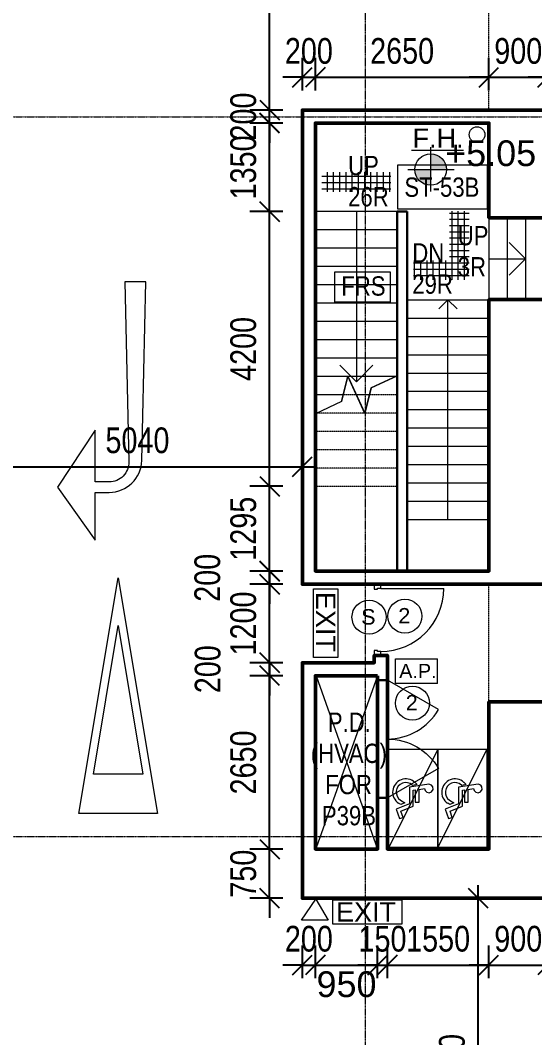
# Model space of a CAD drawing. Header units: millimetres. Extents: x -1578195 to 622687, y -255792 to 391308.
# Drawn here: x 86082 to 93941, y 160378 to 175929 of the extents above; entities that cross this region are included whole.
import ezdxf

# ---------------------------------------------------------------- set-up
doc = ezdxf.new("R2010")
doc.units = ezdxf.units.MM
doc.linetypes.add('Grid Line', pattern=[21, 12, -3, 3, -3])
doc.linetypes.add('Overhead', pattern=[1.8, 1.2, -0.6])
for name, color, linetype, lineweight in [('A-ANNO-DIMS', 7, 'Continuous', 9), ('A-ANNO-NOTE', 7, 'Continuous', 5), ('A-ANNO-NOTE-1', 7, 'Continuous', 20), ('A-DETL', 102, 'Continuous', 5), ('A-DETL-GENF', 7, 'Continuous', 5), ('A-DOOR', 7, 'Continuous', 5), ('A-DOOR-OPNG', 31, 'Continuous', 18), ('A-FLOR', 7, 'Continuous', 18), ('G-ANNO-DIMS', 111, 'Continuous', 5), ('G-ANNO-TEXT', 7, 'Continuous', 5), ('I-WALL', 7, 'Continuous', 9), ('OAP280_C', 210, 'Continuous', 50), ('S-GRID-1', 7, 'Grid Line', 5), ('S-STRS', 7, 'Continuous', 5), ('S-STRS-ANNO', 31, 'Continuous', 5), ('S-STRS-MBND', 7, 'Continuous', 5)]:
    doc.layers.add(name, color=color, linetype=linetype, lineweight=lineweight)
doc.styles.add('Arial', font='arial.ttf', dxfattribs={"height": 393.413174})
doc.styles.add('Arial Narrow_1', font='ARIALN.TTF', dxfattribs={"height": 294.984802})
doc.styles.add('Arial_1', font='arial.ttf', dxfattribs={"height": 1.475299})
doc.styles.add('Arial_11', font='arial.ttf', dxfattribs={"width": 0.8, "height": 12.5})
doc.styles.add('Arial_2', font='arial.ttf', dxfattribs={"height": 1.967066})
doc.styles.add('Arial_3', font='arial.ttf', dxfattribs={"height": 590.11976})
doc.styles.add('Arial_5', font='arial.ttf', dxfattribs={"height": 1.081886})
doc.styles.add('Arial_9', font='arial.ttf', dxfattribs={"height": 1.18024})
doc.dimstyles.new('Diagonal_-_2_0mm_Arial', dxfattribs={"dimscale": 304.8, "dimtxt": 500, "dimasz": 0.984252, "dimexe": 0.984252, "dimexo": 0.984252, "dimgap": 0.656168, "dimtad": 1, "dimdec": 0, "dimrnd": 5, "dimzin": 0, "dimdsep": 46, "dimtxsty": 'Arial_11', "dimblk1": 'OBLIQUE', "dimblk2": 'OBLIQUE', "dimsah": 1, "dimcen": 0.09, "dimdle": 0.656168, "dimadec": 0, "dimazin": 0, "dimtfac": 1, "dimtdec": 4, "dimtix": 1, "dimtmove": 0, "dimatfit": 3, "dimfxl": 1, "dimtvp": 1, "dimtolj": 1, "dimtzin": 0, "dimarcsym": 2})

# ---------------------------------------------------------------- blocks, each defined once
blk = doc.blocks.new('ARC_ANN_FIRE-RATING_two_ - none-909955-B1_F PLAN _2 OF 2_')
at = {"layer": 'A-ANNO-NOTE'}
blk.add_circle((0, 0), 1.3, dxfattribs=at)
at = {"layer": 'A-ANNO-NOTE', "insert": (-0.05, 0.62), "char_height": 1.18, "width": 1.0944, "attachment_point": 2, "line_spacing_factor": 0.938532, "style": 'Arial_9'}
blk.add_mtext('2', dxfattribs=at)
blk = doc.blocks.new('ARC_ANN_EXIT - ARC_ANN_EXIT-878429-B1_F PLAN _2 OF 2_')
at = {"layer": 'A-ANNO-NOTE'}
for p, q in [((-2.124, 0), (-2.124, 1.862)), ((-2.124, 1.862), (3.134, 1.862)), ((3.134, 1.862), (3.134, 0)), ((3.134, 0), (-2.124, 0))]:
    blk.add_line(p, q, dxfattribs=at)
at = {"layer": 'A-ANNO-NOTE', "insert": (0.406, 1.662), "char_height": 1.4753, "width": 5.454, "attachment_point": 2, "line_spacing_factor": 0.938532, "style": 'Arial_1'}
blk.add_mtext('EXIT', dxfattribs=at)
blk = doc.blocks.new('ARC_OPEN_O10 - 7000x6400mm-44473473-A3_B1_F')
at = {"layer": 'A-DOOR-OPNG', "linetype": 'Overhead', "lineweight": 5}
for p, q in [((-3500, 450), (3500, 450)), ((3500, -450), (-3500, -450))]:
    blk.add_line(p, q, dxfattribs=at)
blk = doc.blocks.new('ARC_DOOR_T10_SINGLE_BASIC - 900x2100mm-43282641-A3_B1_F')
at = {"layer": 'A-DOOR', "lineweight": 9}
for p, q in [((-469, 100), (-544, 100)), ((-544, 100), (-544, 0)), ((-544, 0), (-484, 0)), ((-484, 0), (-484, 53)), ((-484, 53), (-469, 53)), ((-469, 53), (-469, 100)), ((544, 100), (469, 100)), ((469, 100), (469, 53)), ((469, 53), (484, 53)), ((484, 53), (484, 0)), ((484, 0), (544, 0)), ((544, 0), (544, 100))]:
    blk.add_line(p, q, dxfattribs=at)
at = {"layer": 'A-DOOR'}
blk.add_line((481, 0), (481, -962), dxfattribs=at)
blk.add_arc((481, 0), 962, 180, 270, dxfattribs=at)
blk = doc.blocks.new('ARC_OPEN_O10 - 1800x2100mm-44735183-A3_B1_F')
at = {"layer": 'A-DETL', "linetype": 'Overhead'}
for p, q in [((-900, 450), (900, 450)), ((900, -450), (-900, -450))]:
    blk.add_line(p, q, dxfattribs=at)
blk = doc.blocks.new('ARC_ANN_SYMB_TRS - B-38408996-A3_B1_F')
at = {"layer": 'A-DETL-GENF'}
for p, q in [((-750, 750), (750, 750)), ((-750, 0), (-750, 750)), ((-750, 750), (750, 0)), ((-203, 654), (-219, 613)), ((-176, 673), (-203, 654)), ((-137, 676), (-176, 673)), ((-102, 653), (-137, 676)), ((-86, 615), (-102, 653)), ((750, 750), (750, 0)), ((-219, 613), (-173, 317)), ((-150, 544), (-120, 553)), ((-137, 461), (-150, 544)), ((-120, 553), (-93, 581)), ((-93, 581), (-86, 615)), ((-245, 395), (-210, 433)), ((-210, 433), (-198, 365)), ((-198, 365), (-204, 359)), ((-173, 317), (82, 317)), ((60, 461), (-137, 461)), ((-123, 374), (-128, 404)), ((-128, 404), (60, 404)), ((119, 374), (-123, 374)), ((60, 404), (60, 461)), ((82, 317), (164, 113)), ((196, 185), (119, 374)), ((28, 179), (71, 243)), ((71, 243), (95, 182)), ((95, 182), (73, 149)), ((164, 113), (309, 162)), ((291, 219), (196, 185)), ((309, 162), (291, 219)), ((750, 0), (-750, 0)), ((-750, 0), (750, 0)), ((-750, -750), (-750, 0)), ((-750, 0), (750, -750)), ((750, 0), (750, -750)), ((-203, -96), (-219, -137)), ((-219, -137), (-173, -433)), ((-176, -77), (-203, -96)), ((-137, -74), (-176, -77)), ((-102, -97), (-137, -74)), ((-86, -135), (-102, -97)), ((-93, -169), (-86, -135)), ((-150, -206), (-120, -197)), ((-137, -289), (-150, -206)), ((60, -289), (-137, -289)), ((-120, -197), (-93, -169)), ((60, -346), (60, -289)), ((-245, -355), (-210, -317)), ((-210, -317), (-198, -385)), ((-198, -385), (-204, -391)), ((-173, -433), (82, -433)), ((-123, -376), (-128, -346)), ((-128, -346), (60, -346)), ((119, -376), (-123, -376)), ((82, -433), (164, -637)), ((196, -565), (119, -376)), ((28, -571), (71, -507)), ((71, -507), (95, -568)), ((95, -568), (73, -601)), ((164, -637), (309, -588)), ((291, -531), (196, -565)), ((309, -588), (291, -531)), ((750, -750), (-750, -750))]:
    blk.add_line(p, q, dxfattribs=at)
for centre, radius in [((-95, 260), 202), ((-95, 260), 147), ((-95, -490), 202), ((-95, -490), 147)]:
    blk.add_arc(centre, radius, 137.8468, 326.5012, dxfattribs=at)
blk = doc.blocks.new('_Oblique')
at = {"color": 0, "linetype": 'ByBlock', "lineweight": -2}
blk.add_line((-0.5, -0.5), (0.5, 0.5), dxfattribs=at)
blk = doc.blocks.new('*D221')
at = {"layer": 'A-ANNO-DIMS', "color": 0, "lineweight": -2, "transparency": 16777216}
for p, q in [((90391, 174858), (90391, 175358)), ((90591, 174858), (90591, 175358)), ((90391, 175058), (90091, 175058)), ((90391, 175058), (90591, 175058)), ((90591, 175058), (90891, 175058))]:
    blk.add_line(p, q, dxfattribs=at)
at = {"layer": 'Defpoints', "color": 0, "transparency": 16777216}
for p in [(90591, 175058), (90391, 174558), (90591, 174558)]:
    blk.add_point(p, dxfattribs=at)
at = {"layer": 'A-ANNO-DIMS', "color": 0, "lineweight": -2, "transparency": 16777216, "xscale": 299.9999999999999, "yscale": 299.9999999999999, "zscale": 299.9999999999999}
blk.add_blockref('_Oblique', (90391, 175058), dxfattribs=at)
at = {"layer": 'A-ANNO-DIMS', "color": 0, "lineweight": -2, "transparency": 16777216, "xscale": 299.9999999999999, "yscale": 299.9999999999999, "zscale": 299.9999999999999, "rotation": 180}
blk.add_blockref('_Oblique', (90591, 175058), dxfattribs=at)
at = {"layer": 'A-ANNO-DIMS', "color": 0, "transparency": 16777216, "insert": (90491, 175459), "char_height": 12.5, "attachment_point": 5, "style": 'Arial_11'}
blk.add_mtext('\\A1;{\\H31.473x;200}', dxfattribs=at)
blk = doc.blocks.new('*D243')
at = {"layer": 'A-ANNO-DIMS', "color": 0, "lineweight": -2, "transparency": 16777216}
for p, q in [((90591, 174858), (90591, 175358)), ((93241, 174858), (93241, 175358)), ((90391, 175058), (93441, 175058))]:
    blk.add_line(p, q, dxfattribs=at)
at = {"layer": 'Defpoints', "color": 0, "transparency": 16777216}
for p in [(93241, 175058), (90591, 174558), (93241, 174558)]:
    blk.add_point(p, dxfattribs=at)
at = {"layer": 'A-ANNO-DIMS', "color": 0, "lineweight": -2, "transparency": 16777216, "xscale": 299.9999999999999, "yscale": 299.9999999999999, "zscale": 299.9999999999999, "rotation": 180}
blk.add_blockref('_Oblique', (90591, 175058), dxfattribs=at)
at = {"layer": 'A-ANNO-DIMS', "color": 0, "lineweight": -2, "transparency": 16777216, "xscale": 299.9999999999999, "yscale": 299.9999999999999, "zscale": 299.9999999999999}
blk.add_blockref('_Oblique', (93241, 175058), dxfattribs=at)
at = {"layer": 'A-ANNO-DIMS', "color": 0, "transparency": 16777216, "insert": (91916, 175459), "char_height": 12.5, "attachment_point": 5, "style": 'Arial_11'}
blk.add_mtext('\\A1;{\\H31.473x;2650}', dxfattribs=at)
blk = doc.blocks.new('*D244')
at = {"layer": 'A-ANNO-DIMS', "color": 0, "lineweight": -2, "transparency": 16777216}
for p, q in [((93241, 174858), (93241, 175358)), ((94141, 174858), (94141, 175358)), ((93241, 175058), (92941, 175058)), ((93241, 175058), (94141, 175058)), ((94141, 175058), (94441, 175058))]:
    blk.add_line(p, q, dxfattribs=at)
at = {"layer": 'Defpoints', "color": 0, "transparency": 16777216}
for p in [(94141, 175058), (93241, 174558), (94141, 174558)]:
    blk.add_point(p, dxfattribs=at)
at = {"layer": 'A-ANNO-DIMS', "color": 0, "lineweight": -2, "transparency": 16777216, "xscale": 299.9999999999999, "yscale": 299.9999999999999, "zscale": 299.9999999999999}
blk.add_blockref('_Oblique', (93241, 175058), dxfattribs=at)
at = {"layer": 'A-ANNO-DIMS', "color": 0, "lineweight": -2, "transparency": 16777216, "xscale": 299.9999999999999, "yscale": 299.9999999999999, "zscale": 299.9999999999999, "rotation": 180}
blk.add_blockref('_Oblique', (94141, 175058), dxfattribs=at)
at = {"layer": 'A-ANNO-DIMS', "color": 0, "transparency": 16777216, "insert": (93691, 175459), "char_height": 12.5, "attachment_point": 5, "style": 'Arial_11'}
blk.add_mtext('\\A1;{\\H31.473x;900}', dxfattribs=at)
blk = doc.blocks.new('*D245')
at = {"layer": 'A-ANNO-DIMS', "color": 0, "lineweight": -2, "transparency": 16777216}
for p, q in [((94141, 174858), (94141, 175358)), ((95391, 174858), (95391, 175358)), ((94141, 175058), (93841, 175058)), ((94141, 175058), (95391, 175058)), ((95391, 175058), (95691, 175058))]:
    blk.add_line(p, q, dxfattribs=at)
at = {"layer": 'Defpoints', "color": 0, "transparency": 16777216}
for p in [(95391, 175058), (94141, 174558), (95391, 174558)]:
    blk.add_point(p, dxfattribs=at)
at = {"layer": 'A-ANNO-DIMS', "color": 0, "lineweight": -2, "transparency": 16777216, "xscale": 299.9999999999999, "yscale": 299.9999999999999, "zscale": 299.9999999999999}
blk.add_blockref('_Oblique', (94141, 175058), dxfattribs=at)
at = {"layer": 'A-ANNO-DIMS', "color": 0, "lineweight": -2, "transparency": 16777216, "xscale": 299.9999999999999, "yscale": 299.9999999999999, "zscale": 299.9999999999999, "rotation": 180}
blk.add_blockref('_Oblique', (95391, 175058), dxfattribs=at)
at = {"layer": 'A-ANNO-DIMS', "color": 0, "transparency": 16777216, "insert": (94766, 175459), "char_height": 12.5, "attachment_point": 5, "style": 'Arial_11'}
blk.add_mtext('\\A1;{\\H31.473x;1250}', dxfattribs=at)
blk = doc.blocks.new('*D208')
at = {"layer": 'A-ANNO-DIMS', "color": 0, "lineweight": -2, "transparency": 16777216}
for p, q in [((90391, 161287), (90391, 161787)), ((90591, 161287), (90591, 161787)), ((90391, 161487), (90091, 161487)), ((90391, 161487), (90591, 161487)), ((90591, 161487), (90891, 161487))]:
    blk.add_line(p, q, dxfattribs=at)
at = {"layer": 'Defpoints', "color": 0, "transparency": 16777216}
for p in [(90591, 161487), (90391, 160987), (90591, 160987)]:
    blk.add_point(p, dxfattribs=at)
at = {"layer": 'A-ANNO-DIMS', "color": 0, "lineweight": -2, "transparency": 16777216, "xscale": 299.9999999999999, "yscale": 299.9999999999999, "zscale": 299.9999999999999}
blk.add_blockref('_Oblique', (90391, 161487), dxfattribs=at)
at = {"layer": 'A-ANNO-DIMS', "color": 0, "lineweight": -2, "transparency": 16777216, "xscale": 299.9999999999999, "yscale": 299.9999999999999, "zscale": 299.9999999999999, "rotation": 180}
blk.add_blockref('_Oblique', (90591, 161487), dxfattribs=at)
at = {"layer": 'A-ANNO-DIMS', "color": 0, "transparency": 16777216, "insert": (90491, 161888), "char_height": 12.5, "attachment_point": 5, "style": 'Arial_11'}
blk.add_mtext('\\A1;{\\H31.473x;200}', dxfattribs=at)
blk = doc.blocks.new('*D209')
at = {"layer": 'A-ANNO-DIMS', "color": 0, "lineweight": -2, "transparency": 16777216}
for p, q in [((90591, 161287), (90591, 161787)), ((91541, 161287), (91541, 161787)), ((90391, 161487), (91741, 161487))]:
    blk.add_line(p, q, dxfattribs=at)
at = {"layer": 'Defpoints', "color": 0, "transparency": 16777216}
for p in [(91541, 161487), (90591, 160987), (91541, 160987)]:
    blk.add_point(p, dxfattribs=at)
at = {"layer": 'A-ANNO-DIMS', "color": 0, "lineweight": -2, "transparency": 16777216, "xscale": 299.9999999999999, "yscale": 299.9999999999999, "zscale": 299.9999999999999, "rotation": 180}
blk.add_blockref('_Oblique', (90591, 161487), dxfattribs=at)
at = {"layer": 'A-ANNO-DIMS', "color": 0, "lineweight": -2, "transparency": 16777216, "xscale": 299.9999999999999, "yscale": 299.9999999999999, "zscale": 299.9999999999999}
blk.add_blockref('_Oblique', (91541, 161487), dxfattribs=at)
at = {"layer": 'A-ANNO-DIMS', "color": 0, "transparency": 16777216, "insert": (91066, 161193), "char_height": 393.4, "attachment_point": 5, "style": 'Arial'}
blk.add_mtext('\\A1;950', dxfattribs=at)
blk = doc.blocks.new('*D210')
at = {"layer": 'A-ANNO-DIMS', "color": 0, "lineweight": -2, "transparency": 16777216}
for p, q in [((91541, 161287), (91541, 161787)), ((91691, 161287), (91691, 161787)), ((91541, 161487), (91241, 161487)), ((91541, 161487), (91691, 161487)), ((91691, 161487), (91991, 161487))]:
    blk.add_line(p, q, dxfattribs=at)
at = {"layer": 'Defpoints', "color": 0, "transparency": 16777216}
for p in [(91691, 161487), (91541, 160987), (91691, 160987)]:
    blk.add_point(p, dxfattribs=at)
at = {"layer": 'A-ANNO-DIMS', "color": 0, "lineweight": -2, "transparency": 16777216, "xscale": 299.9999999999999, "yscale": 299.9999999999999, "zscale": 299.9999999999999}
blk.add_blockref('_Oblique', (91541, 161487), dxfattribs=at)
at = {"layer": 'A-ANNO-DIMS', "color": 0, "lineweight": -2, "transparency": 16777216, "xscale": 299.9999999999999, "yscale": 299.9999999999999, "zscale": 299.9999999999999, "rotation": 180}
blk.add_blockref('_Oblique', (91691, 161487), dxfattribs=at)
at = {"layer": 'A-ANNO-DIMS', "color": 0, "transparency": 16777216, "insert": (91616, 161888), "char_height": 12.5, "attachment_point": 5, "style": 'Arial_11'}
blk.add_mtext('\\A1;{\\H31.473x;150}', dxfattribs=at)
blk = doc.blocks.new('*D211')
at = {"layer": 'A-ANNO-DIMS', "color": 0, "lineweight": -2, "transparency": 16777216}
for p, q in [((91691, 161287), (91691, 161787)), ((93241, 161287), (93241, 161787)), ((91491, 161487), (93441, 161487))]:
    blk.add_line(p, q, dxfattribs=at)
at = {"layer": 'Defpoints', "color": 0, "transparency": 16777216}
for p in [(93241, 161487), (91691, 160987), (93241, 160987)]:
    blk.add_point(p, dxfattribs=at)
at = {"layer": 'A-ANNO-DIMS', "color": 0, "lineweight": -2, "transparency": 16777216, "xscale": 299.9999999999999, "yscale": 299.9999999999999, "zscale": 299.9999999999999, "rotation": 180}
blk.add_blockref('_Oblique', (91691, 161487), dxfattribs=at)
at = {"layer": 'A-ANNO-DIMS', "color": 0, "lineweight": -2, "transparency": 16777216, "xscale": 299.9999999999999, "yscale": 299.9999999999999, "zscale": 299.9999999999999}
blk.add_blockref('_Oblique', (93241, 161487), dxfattribs=at)
at = {"layer": 'A-ANNO-DIMS', "color": 0, "transparency": 16777216, "insert": (92466, 161888), "char_height": 12.5, "attachment_point": 5, "style": 'Arial_11'}
blk.add_mtext('\\A1;{\\H31.473x;1550}', dxfattribs=at)
blk = doc.blocks.new('*D212')
at = {"layer": 'A-ANNO-DIMS', "color": 0, "lineweight": -2, "transparency": 16777216}
for p, q in [((93241, 161287), (93241, 161787)), ((94141, 161287), (94141, 161787)), ((93241, 161487), (92941, 161487)), ((93241, 161487), (94141, 161487)), ((94141, 161487), (94441, 161487))]:
    blk.add_line(p, q, dxfattribs=at)
at = {"layer": 'Defpoints', "color": 0, "transparency": 16777216}
for p in [(94141, 161487), (93241, 160987), (94141, 160987)]:
    blk.add_point(p, dxfattribs=at)
at = {"layer": 'A-ANNO-DIMS', "color": 0, "lineweight": -2, "transparency": 16777216, "xscale": 299.9999999999999, "yscale": 299.9999999999999, "zscale": 299.9999999999999}
blk.add_blockref('_Oblique', (93241, 161487), dxfattribs=at)
at = {"layer": 'A-ANNO-DIMS', "color": 0, "lineweight": -2, "transparency": 16777216, "xscale": 299.9999999999999, "yscale": 299.9999999999999, "zscale": 299.9999999999999, "rotation": 180}
blk.add_blockref('_Oblique', (94141, 161487), dxfattribs=at)
at = {"layer": 'A-ANNO-DIMS', "color": 0, "transparency": 16777216, "insert": (93691, 161888), "char_height": 12.5, "attachment_point": 5, "style": 'Arial_11'}
blk.add_mtext('\\A1;{\\H31.473x;900}', dxfattribs=at)
blk = doc.blocks.new('*D229')
at = {"layer": 'A-ANNO-DIMS', "color": 0, "lineweight": -2, "transparency": 16777216}
for p, q in [((89891, 163260), (89891, 163560)), ((90091, 163260), (89591, 163260)), ((89891, 162510), (89891, 163260)), ((90091, 162510), (89591, 162510)), ((89891, 162510), (89891, 162210))]:
    blk.add_line(p, q, dxfattribs=at)
at = {"layer": 'Defpoints', "color": 0, "transparency": 16777216}
for p in [(89891, 163260), (90391, 163260), (90391, 162510)]:
    blk.add_point(p, dxfattribs=at)
at = {"layer": 'A-ANNO-DIMS', "color": 0, "lineweight": -2, "transparency": 16777216, "xscale": 299.9999999999999, "yscale": 299.9999999999999, "zscale": 299.9999999999999}
for p, rotation in [((89891, 163260), 270), ((89891, 162510), 90)]:
    blk.add_blockref('_Oblique', p, dxfattribs=dict(at, rotation=rotation))
at = {"layer": 'A-ANNO-DIMS', "color": 0, "transparency": 16777216, "insert": (89490, 162885), "char_height": 12.5, "attachment_point": 5, "rotation": 90, "style": 'Arial_11'}
blk.add_mtext('\\A1;{\\H31.473x;750}', dxfattribs=at)
blk = doc.blocks.new('*D230')
at = {"layer": 'A-ANNO-DIMS', "color": 0, "lineweight": -2, "transparency": 16777216}
for p, q in [((89891, 163060), (89891, 166110)), ((90091, 165910), (89591, 165910)), ((90091, 163260), (89591, 163260))]:
    blk.add_line(p, q, dxfattribs=at)
at = {"layer": 'Defpoints', "color": 0, "transparency": 16777216}
for p in [(89891, 165910), (90391, 165910), (90391, 163260)]:
    blk.add_point(p, dxfattribs=at)
at = {"layer": 'A-ANNO-DIMS', "color": 0, "lineweight": -2, "transparency": 16777216, "xscale": 299.9999999999999, "yscale": 299.9999999999999, "zscale": 299.9999999999999}
for p, rotation in [((89891, 165910), 90), ((89891, 163260), 270)]:
    blk.add_blockref('_Oblique', p, dxfattribs=dict(at, rotation=rotation))
at = {"layer": 'A-ANNO-DIMS', "color": 0, "transparency": 16777216, "insert": (89490, 164585), "char_height": 12.5, "attachment_point": 5, "rotation": 90, "style": 'Arial_11'}
blk.add_mtext('\\A1;{\\H31.473x;2650}', dxfattribs=at)
blk = doc.blocks.new('*D231')
at = {"layer": 'A-ANNO-DIMS', "color": 0, "lineweight": -2, "transparency": 16777216}
for p, q in [((89891, 166110), (89891, 166410)), ((90091, 166110), (89591, 166110)), ((89891, 165910), (89891, 166110)), ((90091, 165910), (89591, 165910)), ((89891, 165910), (89891, 165610))]:
    blk.add_line(p, q, dxfattribs=at)
at = {"layer": 'Defpoints', "color": 0, "transparency": 16777216}
for p in [(89891, 166110), (90391, 166110), (90391, 165910)]:
    blk.add_point(p, dxfattribs=at)
at = {"layer": 'A-ANNO-DIMS', "color": 0, "lineweight": -2, "transparency": 16777216, "xscale": 299.9999999999999, "yscale": 299.9999999999999, "zscale": 299.9999999999999}
for p, rotation in [((89891, 166110), 270), ((89891, 165910), 90)]:
    blk.add_blockref('_Oblique', p, dxfattribs=dict(at, rotation=rotation))
at = {"layer": 'A-ANNO-DIMS', "color": 0, "transparency": 16777216, "insert": (88946, 166010), "char_height": 12.5, "attachment_point": 5, "rotation": 90, "style": 'Arial_11'}
blk.add_mtext('\\A1;{\\H31.473x;200}', dxfattribs=at)
blk = doc.blocks.new('*D232')
at = {"layer": 'A-ANNO-DIMS', "color": 0, "lineweight": -2, "transparency": 16777216}
for p, q in [((89891, 167308), (89891, 167608)), ((90091, 167308), (89591, 167308)), ((89891, 166110), (89891, 167308)), ((90091, 166110), (89591, 166110)), ((89891, 166110), (89891, 165810))]:
    blk.add_line(p, q, dxfattribs=at)
at = {"layer": 'Defpoints', "color": 0, "transparency": 16777216}
for p in [(89891, 167308), (90391, 167308), (90391, 166110)]:
    blk.add_point(p, dxfattribs=at)
at = {"layer": 'A-ANNO-DIMS', "color": 0, "lineweight": -2, "transparency": 16777216, "xscale": 299.9999999999999, "yscale": 299.9999999999999, "zscale": 299.9999999999999}
for p, rotation in [((89891, 167308), 270), ((89891, 166110), 90)]:
    blk.add_blockref('_Oblique', p, dxfattribs=dict(at, rotation=rotation))
at = {"layer": 'A-ANNO-DIMS', "color": 0, "transparency": 16777216, "insert": (89490, 166709), "char_height": 12.5, "attachment_point": 5, "rotation": 90, "style": 'Arial_11'}
blk.add_mtext('\\A1;{\\H31.473x;1200}', dxfattribs=at)
blk = doc.blocks.new('*D233')
at = {"layer": 'A-ANNO-DIMS', "color": 0, "lineweight": -2, "transparency": 16777216}
for p, q in [((89891, 167508), (89891, 167808)), ((90091, 167508), (89591, 167508)), ((89891, 167308), (89891, 167508)), ((90091, 167308), (89591, 167308)), ((89891, 167308), (89891, 167008))]:
    blk.add_line(p, q, dxfattribs=at)
at = {"layer": 'Defpoints', "color": 0, "transparency": 16777216}
for p in [(89891, 167508), (90391, 167508), (90391, 167308)]:
    blk.add_point(p, dxfattribs=at)
at = {"layer": 'A-ANNO-DIMS', "color": 0, "lineweight": -2, "transparency": 16777216, "xscale": 299.9999999999999, "yscale": 299.9999999999999, "zscale": 299.9999999999999}
for p, rotation in [((89891, 167508), 270), ((89891, 167308), 90)]:
    blk.add_blockref('_Oblique', p, dxfattribs=dict(at, rotation=rotation))
at = {"layer": 'A-ANNO-DIMS', "color": 0, "transparency": 16777216, "insert": (88941, 167408), "char_height": 12.5, "attachment_point": 5, "rotation": 90, "style": 'Arial_11'}
blk.add_mtext('\\A1;{\\H31.473x;200}', dxfattribs=at)
blk = doc.blocks.new('*D234')
at = {"layer": 'A-ANNO-DIMS', "color": 0, "lineweight": -2, "transparency": 16777216}
for p, q in [((89891, 168806), (89891, 169106)), ((90091, 168806), (89591, 168806)), ((89891, 167510), (89891, 168806)), ((90091, 167510), (89591, 167510)), ((89891, 167510), (89891, 167210))]:
    blk.add_line(p, q, dxfattribs=at)
at = {"layer": 'Defpoints', "color": 0, "transparency": 16777216}
for p in [(89891, 168806), (90391, 168806), (90391, 167510)]:
    blk.add_point(p, dxfattribs=at)
at = {"layer": 'A-ANNO-DIMS', "color": 0, "lineweight": -2, "transparency": 16777216, "xscale": 299.9999999999999, "yscale": 299.9999999999999, "zscale": 299.9999999999999}
for p, rotation in [((89891, 168806), 270), ((89891, 167510), 90)]:
    blk.add_blockref('_Oblique', p, dxfattribs=dict(at, rotation=rotation))
at = {"layer": 'A-ANNO-DIMS', "color": 0, "transparency": 16777216, "insert": (89490, 168158), "char_height": 12.5, "attachment_point": 5, "rotation": 90, "style": 'Arial_11'}
blk.add_mtext('\\A1;{\\H31.473x;1295}', dxfattribs=at)
blk = doc.blocks.new('*D235')
at = {"layer": 'A-ANNO-DIMS', "color": 0, "lineweight": -2, "transparency": 16777216}
for p, q in [((89891, 168606), (89891, 173206)), ((90091, 173006), (89591, 173006)), ((90091, 168806), (89591, 168806))]:
    blk.add_line(p, q, dxfattribs=at)
at = {"layer": 'Defpoints', "color": 0, "transparency": 16777216}
for p in [(89891, 173006), (90391, 173006), (90391, 168806)]:
    blk.add_point(p, dxfattribs=at)
at = {"layer": 'A-ANNO-DIMS', "color": 0, "lineweight": -2, "transparency": 16777216, "xscale": 299.9999999999999, "yscale": 299.9999999999999, "zscale": 299.9999999999999}
for p, rotation in [((89891, 173006), 90), ((89891, 168806), 270)]:
    blk.add_blockref('_Oblique', p, dxfattribs=dict(at, rotation=rotation))
at = {"layer": 'A-ANNO-DIMS', "color": 0, "transparency": 16777216, "insert": (89490, 170906), "char_height": 12.5, "attachment_point": 5, "rotation": 90, "style": 'Arial_11'}
blk.add_mtext('\\A1;{\\H31.473x;4200}', dxfattribs=at)
blk = doc.blocks.new('*D236')
at = {"layer": 'A-ANNO-DIMS', "color": 0, "lineweight": -2, "transparency": 16777216}
for p, q in [((89891, 172806), (89891, 174556)), ((90091, 174356), (89591, 174356)), ((90091, 173006), (89591, 173006))]:
    blk.add_line(p, q, dxfattribs=at)
at = {"layer": 'Defpoints', "color": 0, "transparency": 16777216}
for p in [(89891, 174356), (90391, 174356), (90391, 173006)]:
    blk.add_point(p, dxfattribs=at)
at = {"layer": 'A-ANNO-DIMS', "color": 0, "lineweight": -2, "transparency": 16777216, "xscale": 299.9999999999999, "yscale": 299.9999999999999, "zscale": 299.9999999999999}
for p, rotation in [((89891, 174356), 90), ((89891, 173006), 270)]:
    blk.add_blockref('_Oblique', p, dxfattribs=dict(at, rotation=rotation))
at = {"layer": 'A-ANNO-DIMS', "color": 0, "transparency": 16777216, "insert": (89490, 173681), "char_height": 12.5, "attachment_point": 5, "rotation": 90, "style": 'Arial_11'}
blk.add_mtext('\\A1;{\\H31.473x;1350}', dxfattribs=at)
blk = doc.blocks.new('*D218')
at = {"layer": 'A-ANNO-DIMS', "color": 0, "lineweight": -2, "transparency": 16777216}
for p, q in [((89891, 174558), (89891, 174858)), ((90091, 174558), (89591, 174558)), ((89891, 174358), (89891, 174558)), ((90091, 174358), (89591, 174358)), ((89891, 174358), (89891, 174058))]:
    blk.add_line(p, q, dxfattribs=at)
at = {"layer": 'Defpoints', "color": 0, "transparency": 16777216}
for p in [(89891, 174558), (90391, 174558), (90391, 174358)]:
    blk.add_point(p, dxfattribs=at)
at = {"layer": 'A-ANNO-DIMS', "color": 0, "lineweight": -2, "transparency": 16777216, "xscale": 299.9999999999999, "yscale": 299.9999999999999, "zscale": 299.9999999999999}
for p, rotation in [((89891, 174558), 270), ((89891, 174358), 90)]:
    blk.add_blockref('_Oblique', p, dxfattribs=dict(at, rotation=rotation))
at = {"layer": 'A-ANNO-DIMS', "color": 0, "transparency": 16777216, "insert": (89490, 174458), "char_height": 12.5, "attachment_point": 5, "rotation": 90, "style": 'Arial_11'}
blk.add_mtext('\\A1;{\\H31.473x;200}', dxfattribs=at)
blk = doc.blocks.new('*D219')
at = {"layer": 'A-ANNO-DIMS', "color": 0, "lineweight": -2, "transparency": 16777216}
for p, q in [((89891, 174358), (89891, 185035)), ((90091, 184835), (89591, 184835)), ((90091, 174558), (89591, 174558))]:
    blk.add_line(p, q, dxfattribs=at)
at = {"layer": 'Defpoints', "color": 0, "transparency": 16777216}
for p in [(89891, 184835), (90391, 184835), (90391, 174558)]:
    blk.add_point(p, dxfattribs=at)
at = {"layer": 'A-ANNO-DIMS', "color": 0, "lineweight": -2, "transparency": 16777216, "xscale": 299.9999999999999, "yscale": 299.9999999999999, "zscale": 299.9999999999999}
for p, rotation in [((89891, 184835), 90), ((89891, 174558), 270)]:
    blk.add_blockref('_Oblique', p, dxfattribs=dict(at, rotation=rotation))
at = {"layer": 'A-ANNO-DIMS', "color": 0, "transparency": 16777216, "insert": (89490, 179696), "char_height": 12.5, "attachment_point": 5, "rotation": 90, "style": 'Arial_11'}
blk.add_mtext('\\A1;{\\H31.473x;10275}', dxfattribs=at)
blk = doc.blocks.new('*D163')
at = {"layer": 'A-ANNO-DIMS', "color": 0, "lineweight": -2, "transparency": 16777216}
for p, q in [((85351, 168906), (85351, 169406)), ((90391, 168906), (90391, 169406)), ((85151, 169106), (90591, 169106))]:
    blk.add_line(p, q, dxfattribs=at)
at = {"layer": 'Defpoints', "color": 0, "transparency": 16777216}
for p in [(90391, 169106), (85351, 168606), (90391, 168606)]:
    blk.add_point(p, dxfattribs=at)
at = {"layer": 'A-ANNO-DIMS', "color": 0, "lineweight": -2, "transparency": 16777216, "xscale": 299.9999999999999, "yscale": 299.9999999999999, "zscale": 299.9999999999999, "rotation": 180}
blk.add_blockref('_Oblique', (85351, 169106), dxfattribs=at)
at = {"layer": 'A-ANNO-DIMS', "color": 0, "lineweight": -2, "transparency": 16777216, "xscale": 299.9999999999999, "yscale": 299.9999999999999, "zscale": 299.9999999999999}
blk.add_blockref('_Oblique', (90391, 169106), dxfattribs=at)
at = {"layer": 'A-ANNO-DIMS', "color": 0, "transparency": 16777216, "insert": (87871, 169507), "char_height": 12.5, "attachment_point": 5, "style": 'Arial_11'}
blk.add_mtext('\\A1;{\\H31.473x;5040}', dxfattribs=at)
blk = doc.blocks.new('ARC_ANN_SMOKE SEAL_HOLD OPEN DOOR_ - none-5827350-B1_F PLAN _2 OF 2_')
at = {"layer": 'A-ANNO-NOTE'}
blk.add_circle((0, 0), 1.3, dxfattribs=at)
at = {"layer": 'A-ANNO-NOTE', "insert": (-0.05, 0.62), "char_height": 1.18, "width": 1.3104, "attachment_point": 2, "line_spacing_factor": 0.938532, "style": 'Arial_9'}
blk.add_mtext('S', dxfattribs=at)
blk = doc.blocks.new('*D319')
at = {"layer": 'A-ANNO-DIMS', "color": 0, "lineweight": -2, "transparency": 16777216}
for p, q in [((93080, 157181), (93080, 162710)), ((93280, 162510), (92780, 162510)), ((93280, 157381), (92780, 157381))]:
    blk.add_line(p, q, dxfattribs=at)
at = {"layer": 'Defpoints', "color": 0, "transparency": 16777216}
for p in [(93080, 162510), (93580, 162510), (93580, 157381)]:
    blk.add_point(p, dxfattribs=at)
at = {"layer": 'A-ANNO-DIMS', "color": 0, "lineweight": -2, "transparency": 16777216, "xscale": 299.9999999999999, "yscale": 299.9999999999999, "zscale": 299.9999999999999}
for p, rotation in [((93080, 162510), 90), ((93080, 157381), 270)]:
    blk.add_blockref('_Oblique', p, dxfattribs=dict(at, rotation=rotation))
at = {"layer": 'A-ANNO-DIMS', "color": 0, "transparency": 16777216, "insert": (92679, 159946), "char_height": 12.5, "attachment_point": 5, "rotation": 90, "style": 'Arial_11'}
blk.add_mtext('\\A1;{\\H31.473x;5130}', dxfattribs=at)
blk = doc.blocks.new('ARC_ANN_ACCESS PANEL - AP-910189-B1_F PLAN _2 OF 2_')
at = {"layer": 'A-ANNO-NOTE'}
for p, q in [((-1.593, -0.916), (-1.593, 0.946)), ((-1.593, 0.946), (1.606, 0.946)), ((1.606, -0.916), (1.606, 0.946)), ((1.606, -0.916), (-1.593, -0.916))]:
    blk.add_line(p, q, dxfattribs=at)
at = {"layer": 'A-ANNO-NOTE', "insert": (0.12, 0.57), "char_height": 1.0819, "width": 3.40549, "attachment_point": 2, "line_spacing_factor": 0.938532, "style": 'Arial_5'}
blk.add_mtext('A.P.', dxfattribs=at)
blk = doc.blocks.new('A$C01274FA5')
at = {"layer": 'A-ANNO-NOTE'}
for p, q in [((118, 1535), (441, 1313)), ((118, 1126), (118, 1535)), ((441, 1313), (118, 1126)), ((59, 0), (59, 1052)), ((59, 1052), (432, 1052)), ((432, 1052), (432, 0)), ((432, 0), (59, 0))]:
    blk.add_line(p, q, dxfattribs=at)
at = {"layer": 'A-ANNO-NOTE', "insert": (392, 546), "char_height": 295.1, "width": 1090.8, "attachment_point": 2, "rotation": 270, "line_spacing_factor": 0.938532, "style": 'Arial_3'}
blk.add_mtext('EXIT', dxfattribs=at)

msp = doc.modelspace()

# ---------------------------------------------------------------- hatches: boundary and pattern name
at = {"layer": 'A-DETL-GENF'}
h = msp.add_hatch(dxfattribs=at)
h.set_pattern_fill('ANSI37', color=256, scale=30, angle=45, style=0)
h.paths.add_polyline_path([(90691.3, 173305.8), (91741.3, 173305.8), (91741.3, 173605.8), (90691.3, 173605.8)])
h = msp.add_hatch(dxfattribs=at)
h.set_pattern_fill('ANSI37', color=256, scale=30, angle=45, style=0)
h.set_pattern_definition([(90, (0, 200), (-95.25, 2e-14), []), (180, (0, 200), (-2e-14, -95.25), [])])
h.paths.add_polyline_path([(92941.3, 173010.3), (92941.3, 171960.6), (92091.3, 171960.6), (92091.3, 172260.6), (92641.3, 172260.6), (92641.3, 173010.3)])
at = {"layer": 'G-ANNO-DIMS'}
h = msp.add_hatch(color=256, dxfattribs=at)
edge = h.paths.add_edge_path(flags=0)
edge.add_arc((92352.4, 173648.1), 240, 0, 90, ccw=False)
edge.add_line((92592.4, 173648.1), (92352.4, 173648.1))
edge.add_line((92352.4, 173648.1), (92352.4, 173888.1))
h = msp.add_hatch(color=256, dxfattribs=at)
edge = h.paths.add_edge_path(flags=0)
edge.add_arc((92352.4, 173648.1), 240, 180, 270, ccw=False)
edge.add_line((92112.4, 173648.1), (92352.4, 173648.1))
edge.add_line((92352.4, 173648.1), (92352.4, 173408.1))

# ---------------------------------------------------------------- linework, layer by layer
at = {"layer": 'A-ANNO-NOTE'}
msp.add_circle((93060.9, 174182.4), 120, dxfattribs=at)
at = {"layer": 'A-ANNO-NOTE-1'}
msp.add_line((92057.7, 173943.2), (92855.9, 173943.2), dxfattribs=at)
at = {"layer": 'A-DETL'}
for p, q in [((92616.3, 171658.2), (92474.9, 171516.8)), ((92616.3, 168298.2), (92616.3, 171658.2)), ((92616.3, 171658.2), (92757.8, 171516.8)), ((91084.4, 170488), (90989.9, 170100.3)), ((91348.3, 169918), (91084.4, 170488)), ((91841.3, 170495.3), (91444.3, 170311.5)), ((91444.3, 170311.5), (91348.3, 169918)), ((90989.9, 170100.3), (90591.3, 169914.4)), ((90601.3, 165908.2), (91541.3, 163258.2)), ((91541.3, 165908.2), (90601.3, 163280.5))]:
    msp.add_line(p, q, dxfattribs=at)
at = {"layer": 'A-DETL', "linetype": 'Overhead'}
for p, q in [((91841.3, 170205.8), (90591.3, 170205.8)), ((91841.3, 169925.8), (90591.3, 169925.8)), ((91841.3, 169645.8), (90591.3, 169645.8)), ((91841.3, 169365.8), (90591.3, 169365.8)), ((91841.3, 169085.8), (90591.3, 169085.8)), ((91841.3, 168805.8), (90591.3, 168805.8))]:
    msp.add_line(p, q, dxfattribs=at)
at = {"layer": 'A-DETL'}
msp.add_lwpolyline([(87998.3, 171933.5), (87678.3, 171933.5), (87739.5, 169180.2, -0.4207693), (87439.5, 168873.5), (87225.9, 168873.5), (87225.9, 169665.9), (86650.7, 168793.5), (87225.9, 167984.7), (87225.9, 168713.5), (87437.7, 168713.5, 0.4077774), (87937.5, 169202.3), (87998.3, 171933.5)], format="xyb", dxfattribs=at)
for points in [[(86977.7, 163806.3), (87577.7, 167406.3), (88177.7, 163806.3), (86977.7, 163806.3)], [(87199.7, 164406.3), (87577.7, 166676.3), (87955.7, 164406.3), (87199.7, 164406.3)]]:
    msp.add_lwpolyline(points, dxfattribs=at)
at = {"layer": 'A-DOOR'}
for points in [[(91691.3, 164943.2, 0.2679492), (92470.8, 165393.2), (91691.3, 165843.2)], [(91691.3, 164943.2, -0.2679492), (92470.8, 164493.2), (91691.3, 164043.2)]]:
    msp.add_lwpolyline(points, format="xyb", dxfattribs=at)
at = {"layer": 'A-FLOR'}
for p, q in [((93801.3, 172908.2), (93801.3, 171658.2)), ((91991.3, 171658.2), (93241.3, 171658.2))]:
    msp.add_line(p, q, dxfattribs=at)
at = {"layer": 'G-ANNO-DIMS'}
for p, q in [((92352.4, 173312.3), (92352.4, 173991.5)), ((92004.8, 173648.1), (92713.3, 173648.1))]:
    msp.add_line(p, q, dxfattribs=at)
msp.add_circle((92352.4, 173648.1), 240, dxfattribs=at)
at = {"layer": 'G-ANNO-TEXT', "flags": 128}
for points in [[(91851.2, 173722.6), (93218.1, 173722.6), (93218.1, 173041.7), (91851.2, 173041.7)], [(90887.1, 172086.3), (91733.8, 172086.3), (91733.8, 171622.8), (90887.1, 171622.8)]]:
    msp.add_lwpolyline(points, close=True, dxfattribs=at)
at = {"layer": 'I-WALL', "lineweight": 30}
for p, q in [((96703.3, 174555.8), (90391.3, 174555.8)), ((90391.3, 167308.2), (90391.3, 174555.8)), ((90591.3, 174355.8), (93241.3, 174355.8)), ((90591.3, 167508.2), (90591.3, 174355.8)), ((93241.3, 174355.8), (93241.3, 172908.2)), ((91841.3, 173005.8), (91841.3, 167508.2)), ((91841.3, 173005.8), (91991.3, 173005.8)), ((91991.3, 173005.8), (91991.3, 167508.2)), ((93241.3, 172908.2), (94141.3, 172908.2)), ((93241.3, 171658.2), (93241.3, 167508.2)), ((95391.3, 171658.2), (93241.3, 171658.2)), ((93241.3, 167508.2), (90591.3, 167508.2)), ((90391.3, 167308.2), (93241.3, 167308.2)), ((93241.3, 167308.4), (94141.3, 167308.4)), ((93241.3, 167308.2), (93241.3, 167308.4)), ((91491.3, 166108.2), (90391.3, 166108.2)), ((90391.3, 166108.2), (90391.3, 162508.2)), ((91491.3, 166220.2), (91491.3, 166108.2)), ((91691.3, 166220.2), (91491.3, 166220.2)), ((91691.3, 163258.2), (91691.3, 166220.2)), ((90591.3, 165908.2), (91541.3, 165908.2)), ((90591.3, 163258.2), (90591.3, 165908.2)), ((91541.3, 165908.2), (91541.3, 163258.2)), ((91541.3, 165843.2), (91691.3, 165843.2)), ((93241.3, 165508.4), (93241.3, 163258.2)), ((93241.3, 165508.4), (94141.3, 165508.4)), ((91691.3, 164043.2), (91541.3, 164043.2)), ((91541.3, 163258.2), (90591.3, 163258.2)), ((93241.3, 163258.2), (91691.3, 163258.2)), ((90391.3, 162508.2), (100171.3, 162508.2))]:
    msp.add_line(p, q, dxfattribs=at)
at = {"layer": 'OAP280_C'}
msp.add_line((93241.3, 167310.5), (94141.3, 167310.5), dxfattribs=at)
for points in [[(96703.3, 174557.8), (90391.3, 174557.8), (90391.3, 167310.3), (93241.3, 167310.3)], [(95391.3, 171660.3), (93241.3, 171660.3), (93241.3, 167510.3), (90591.3, 167510.3), (90591.3, 174357.8), (93241.3, 174357.8), (93241.3, 172910.3), (94141.3, 172910.3), (94141.3, 174357.8), (96703.3, 174357.8)], [(94141.3, 165510.5), (93241.3, 165510.5), (93241.3, 163260.3), (91691.3, 163260.3), (91691.3, 166222.3), (91491.3, 166222.3), (91491.3, 166110.3), (90391.3, 166110.3), (90391.3, 162510.3), (102926.3, 162510.3), (102926.3, 165510.3), (102026.3, 165510.3)]]:
    msp.add_lwpolyline(points, dxfattribs=at)
msp.add_lwpolyline([(91541.3, 165910.3), (91541.3, 163260.3), (90591.3, 163260.3), (90591.3, 165910.3)], close=True, dxfattribs=at)
at = {"layer": 'S-GRID-1'}
for p, q in [((91351.5, 210672.6), (91351.1, 140117.7)), ((-10508.1, 174456.2), (128177.5, 174455.5)), ((-10508.1, 163456.2), (128177.4, 163455.5))]:
    msp.add_line(p, q, dxfattribs=at)
at = {"layer": 'S-STRS'}
for p, q in [((91841.3, 173005.8), (90591.3, 173005.8)), ((93241.3, 172908.2), (93241.3, 171658.2)), ((93521.3, 172908.2), (93521.3, 171658.2)), ((93801.3, 172908.2), (93801.3, 171658.2)), ((91841.3, 172725.8), (90591.3, 172725.8)), ((91841.3, 172445.8), (90591.3, 172445.8)), ((91841.3, 172165.8), (90591.3, 172165.8)), ((91841.3, 171885.8), (90591.3, 171885.8)), ((91841.3, 171605.8), (90591.3, 171605.8)), ((91991.3, 171658.2), (93241.3, 171658.2)), ((91991.3, 171378.2), (93241.3, 171378.2)), ((91841.3, 171325.8), (90591.3, 171325.8)), ((91991.3, 171098.2), (93241.3, 171098.2)), ((91841.3, 171045.8), (90591.3, 171045.8)), ((91841.3, 170765.8), (90591.3, 170765.8)), ((91991.3, 170818.2), (93241.3, 170818.2)), ((91083.5, 170485.8), (90591.3, 170485.8)), ((91816.8, 170485.8), (91085.8, 170485.8)), ((91991.3, 170538.2), (93241.3, 170538.2)), ((91015.4, 170205.8), (90591.3, 170205.8)), ((91417.2, 170205.8), (91216.3, 170205.8)), ((91991.3, 170258.2), (93241.3, 170258.2)), ((91991.3, 169978.2), (93241.3, 169978.2)), ((90615.7, 169925.8), (90591.3, 169925.8)), ((91349.2, 169925.8), (91346.9, 169925.8)), ((91991.3, 169698.2), (93241.3, 169698.2)), ((91991.3, 169418.2), (93241.3, 169418.2)), ((91991.3, 169138.2), (93241.3, 169138.2)), ((91991.3, 168858.2), (93241.3, 168858.2)), ((91991.3, 168578.2), (93241.3, 168578.2)), ((91991.3, 168298.2), (93241.3, 168298.2))]:
    msp.add_line(p, q, dxfattribs=at)
at = {"layer": 'S-STRS', "linetype": 'Overhead'}
for p, q in [((91841.3, 173005.8), (90591.3, 173005.8)), ((93241.3, 172908.2), (93241.3, 171658.2)), ((93521.3, 172908.2), (93521.3, 171658.2)), ((91841.3, 172725.8), (90591.3, 172725.8)), ((91841.3, 172445.8), (90591.3, 172445.8)), ((91841.3, 172165.8), (90591.3, 172165.8)), ((91841.3, 171885.8), (90591.3, 171885.8)), ((91841.3, 171605.8), (90591.3, 171605.8)), ((91991.3, 171378.2), (93241.3, 171378.2)), ((91841.3, 171325.8), (90591.3, 171325.8)), ((91991.3, 171098.2), (93241.3, 171098.2)), ((91841.3, 171045.8), (90591.3, 171045.8)), ((91841.3, 170765.8), (90591.3, 170765.8)), ((91991.3, 170818.2), (93241.3, 170818.2)), ((91083.5, 170485.8), (90591.3, 170485.8)), ((91816.8, 170485.8), (91085.8, 170485.8)), ((91991.3, 170538.2), (93241.3, 170538.2)), ((91015.4, 170205.8), (90591.3, 170205.8)), ((91417.2, 170205.8), (91216.3, 170205.8)), ((91991.3, 170258.2), (93241.3, 170258.2)), ((91991.3, 169978.2), (93241.3, 169978.2)), ((90615.7, 169925.8), (90591.3, 169925.8)), ((91349.2, 169925.8), (91346.9, 169925.8)), ((91991.3, 169698.2), (93241.3, 169698.2)), ((91991.3, 169418.2), (93241.3, 169418.2)), ((91991.3, 169138.2), (93241.3, 169138.2)), ((91991.3, 168858.2), (93241.3, 168858.2)), ((91991.3, 168578.2), (93241.3, 168578.2)), ((91991.3, 168298.2), (93241.3, 168298.2))]:
    msp.add_line(p, q, dxfattribs=at)
at = {"layer": 'S-STRS-ANNO'}
for p, q in [((91216.3, 173005.8), (91216.3, 170405.8)), ((93801.3, 172283.2), (93551.3, 172533.2)), ((93241.3, 172283.2), (93801.3, 172283.2)), ((93801.3, 172283.2), (93551.3, 172033.2)), ((91216.3, 170405.8), (90966.3, 170655.8)), ((91216.3, 170405.8), (91466.3, 170655.8))]:
    msp.add_line(p, q, dxfattribs=at)
at = {"layer": 'S-STRS-MBND'}
for p, q in [((90989.8, 170100.2), (91084.3, 170489)), ((91084.3, 170489), (91348.4, 169922.5)), ((91442.9, 170311.4), (91841.3, 170497.2)), ((91348.4, 169922.5), (91442.9, 170311.4))]:
    msp.add_line(p, q, dxfattribs=at)

# ---------------------------------------------------------------- block references
at = {"layer": 'A-ANNO-NOTE', "xscale": 200, "yscale": 200, "zscale": 200, "rotation": 269.9999999999998}
msp.add_blockref('ARC_ANN_EXIT - ARC_ANN_EXIT-878429-B1_F PLAN _2 OF 2_', (90563.5, 166815.6), dxfattribs=at)
at = {"layer": 'A-ANNO-NOTE', "xscale": 200, "yscale": 200, "zscale": 200}
for name, p in [('ARC_ANN_SMOKE SEAL_HOLD OPEN DOOR_ - none-5827350-B1_F PLAN _2 OF 2_', (91409.9, 166805.2)), ('ARC_ANN_FIRE-RATING_two_ - none-909955-B1_F PLAN _2 OF 2_', (91958.9, 166821.5)), ('ARC_ANN_ACCESS PANEL - AP-910189-B1_F PLAN _2 OF 2_', (92133.2, 165977.6)), ('ARC_ANN_FIRE-RATING_two_ - none-909955-B1_F PLAN _2 OF 2_', (92073.6, 165492.2))]:
    msp.add_blockref(name, p, dxfattribs=at)
at = {"layer": 'A-ANNO-NOTE', "rotation": 90}
msp.add_blockref('A$C01274FA5', (91910.8, 162055.6), dxfattribs=at)
at = {"layer": 'A-DETL-GENF', "rotation": 270}
msp.add_blockref('ARC_ANN_SYMB_TRS - B-38408996-A3_B1_F', (92463.1, 164036.5), dxfattribs=at)
at = {"layer": 'A-DOOR'}
for name, p, rotation in [('ARC_OPEN_O10 - 7000x6400mm-44473473-A3_B1_F', (93691.3, 178055.8), 90), ('ARC_DOOR_T10_SINGLE_BASIC - 900x2100mm-43282641-A3_B1_F', (91591.3, 166764.2), 90), ('ARC_OPEN_O10 - 1800x2100mm-44735183-A3_B1_F', (93691.3, 166408.4), 270)]:
    msp.add_blockref(name, p, dxfattribs=dict(at, rotation=rotation))

# ---------------------------------------------------------------- texts
at = {"layer": 'A-ANNO-NOTE', "insert": (92465.4, 174275.7), "char_height": 295.06, "width": 925.2, "attachment_point": 2, "line_spacing_factor": 0.938532, "style": 'Arial_2'}
msp.add_mtext('F.H.', dxfattribs=at)
at = {"layer": 'G-ANNO-DIMS', "insert": (92573.9, 174094.4), "char_height": 393.41, "width": 2020.8, "attachment_point": 1, "line_spacing_factor": 0.938532, "style": 'Arial_1'}
msp.add_mtext('+5.05', dxfattribs=at)
at = {"layer": 'G-ANNO-TEXT', "attachment_point": 1, "line_spacing_factor": 0.968573, "style": 'Arial Narrow_1'}
for s, insert, char_height, width in [('UP 26R', (91090.4, 173857.2), 294.98, 738), ('ST-53B', (91951.2, 173527.1), 294.98, 1368), ('UP 3R', (92766, 172785.7), 294.98, 738), ('DN\\P29R', (92071.8, 172521.2), 294.98, 738), ('FRS', (90987.1, 172016.1), 294.98, 1098), ('\\pi246.68;P.D.\\P\\pi-13.498;(HVAC) \\P\\pi207.64;FOR \\P\\pi156.33;P39B', (90534.1, 165348.2), 294.985, 1095.596)]:
    msp.add_mtext(s, dxfattribs=dict(at, insert=insert, char_height=char_height, width=width))

# ---------------------------------------------------------------- dimensions: what is measured, and where the dimension line sits
at = {"layer": 'A-ANNO-DIMS'}
for base, p1, p2, picture, middle in [((89891.3, 184834.9), (90391.3, 174557.8), (90391.3, 184834.9), '*D219', (89490.5, 179696.3)), ((89891.3, 174557.8), (90391.3, 174357.8), (90391.3, 174557.8), '*D218', (89490.5, 174457.8)), ((89891.3, 174355.8), (90391.3, 173005.8), (90391.3, 174355.8), '*D236', (89490.3, 173680.8)), ((89891.3, 173005.8), (90391.3, 168805.8), (90391.3, 173005.8), '*D235', (89490.5, 170905.8)), ((89891.3491, 168805.7646), (90391.3491, 167510.2752), (90391.3491, 168805.7646), '*D234', (89490.4833, 168158.0199)), ((89891.3, 167308.2), (90391.3, 166110.3), (90391.3, 167308.2), '*D232', (89490.5, 166709.3)), ((89891.3, 165910.3), (90391.3, 163260.3), (90391.3, 165910.3), '*D230', (89490.5, 164585.3)), ((89891.3, 163260.3), (90391.3, 162510.3), (90391.3, 163260.3), '*D229', (89490.5, 162885.3)), ((93080.1, 162510.3), (93580.1, 157380.7), (93580.1, 162510.3), '*D319', (92679.1, 159945.5))]:
    dim = msp.add_linear_dim(base=base, p1=p1, p2=p2, angle=90, text='{\\H31.473x;<>}', dimstyle='Diagonal_-_2_0mm_Arial', override={"dimpost": '<>', "dimtmove": 1, "dimarcsym": 2}, dxfattribs=at)
    dim.commit()
    dim.dimension.update_dxf_attribs({"geometry": picture, "text_midpoint": middle})
for base, p1, p2, picture, middle in [((90591.3, 175057.8), (90391.3, 174557.8), (90591.3, 174557.8), '*D221', (90491.3, 175458.7)), ((93241.3, 175057.8), (90591.3, 174557.8), (93241.3, 174557.8), '*D243', (91916.3, 175458.7)), ((94141.3, 175057.8), (93241.3, 174557.8), (94141.3, 174557.8), '*D244', (93691.3, 175458.7)), ((95391.3, 175057.8), (94141.3, 174557.8), (95391.3, 174557.8), '*D245', (94766.3, 175458.7)), ((90391.3, 169106), (85350.5, 168606), (90391.3, 168606), '*D163', (87870.9, 169506.8)), ((90591.3, 161487.3), (90391.3, 160987.3), (90591.3, 160987.3), '*D208', (90491.3, 161888.1)), ((91691.3, 161487.3), (91541.3, 160987.3), (91691.3, 160987.3), '*D210', (91616.3, 161888.1)), ((93241.3, 161487.3), (91691.3, 160987.3), (93241.3, 160987.3), '*D211', (92466.3, 161888.1)), ((94141.3, 161487.3), (93241.3, 160987.3), (94141.3, 160987.3), '*D212', (93691.3, 161888.1))]:
    dim = msp.add_linear_dim(base=base, p1=p1, p2=p2, text='{\\H31.473x;<>}', dimstyle='Diagonal_-_2_0mm_Arial', override={"dimpost": '<>', "dimtmove": 1, "dimarcsym": 2}, dxfattribs=at)
    dim.commit()
    dim.dimension.update_dxf_attribs({"geometry": picture, "text_midpoint": middle})
for base, p1, p2, picture, middle in [((89891.3, 167508.2), (90391.3, 167308.2), (90391.3, 167508.2), '*D233', (89341.7, 167408.2)), ((89891.3, 166110.3), (90391.3, 165910.3), (90391.3, 166110.3), '*D231', (89346.9, 166010.3))]:
    dim = msp.add_linear_dim(base=base, p1=p1, p2=p2, angle=90, text='{\\H31.473x;<>}', dimstyle='Diagonal_-_2_0mm_Arial', override={"dimpost": '<>', "dimtmove": 1}, dxfattribs=at)
    dim.commit()
    dim.dimension.update_dxf_attribs({"geometry": picture, "text_midpoint": middle, "dimtype": 160})
dim = msp.add_linear_dim(base=(91541.3, 161487.3), p1=(90591.3, 160987.3), p2=(91541.3, 160987.3), dimstyle='Diagonal_-_2_0mm_Arial', override={"dimpost": '<>', "dimtxsty": 'Arial', "dimtmove": 1}, dxfattribs=at)
dim.commit()
dim.dimension.update_dxf_attribs({"geometry": '*D209', "text_midpoint": (91066.3, 160792.6), "dimtype": 160})

doc.saveas('drawing.dxf')
